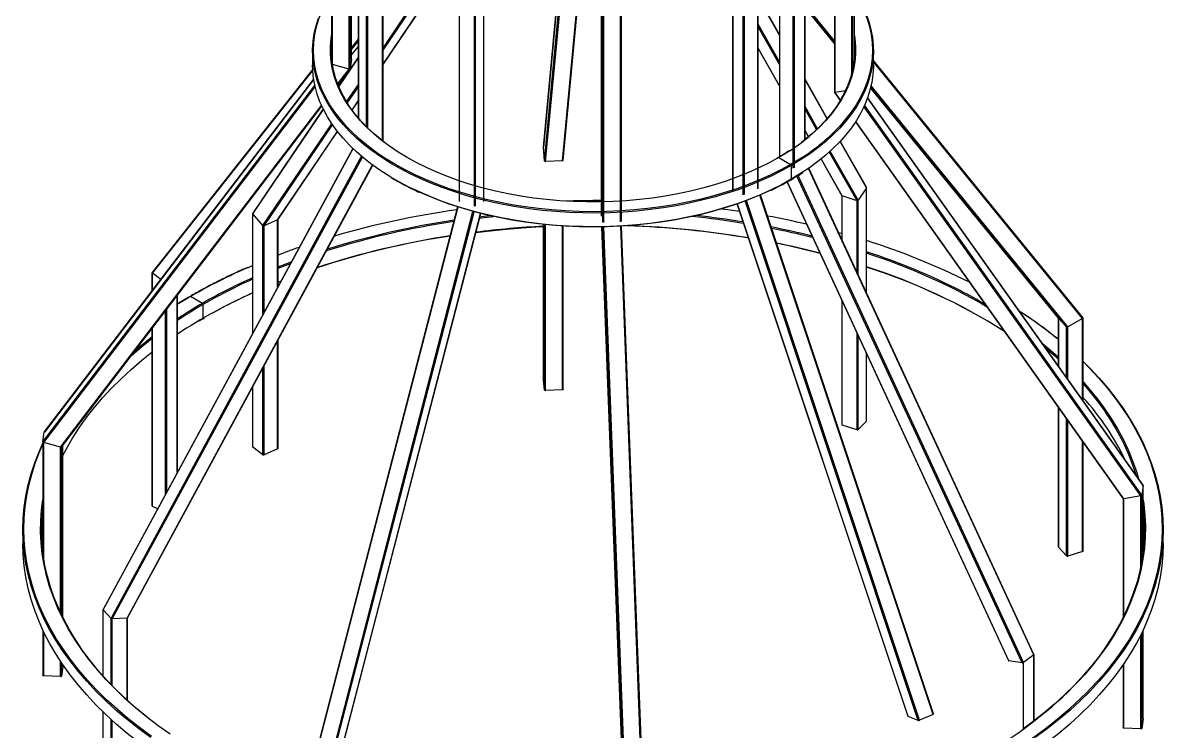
# Model space of a CAD drawing. Header units: millimetres. Extents: x -2251 to 3689, y -1488 to 2712.
# Drawn here: x 1815 to 2730, y -63 to 505 of the extents above; entities that cross this region are included whole.
import ezdxf

# ---------------------------------------------------------------- set-up
doc = ezdxf.new("R2010")
doc.units = ezdxf.units.MM

# ---------------------------------------------------------------- blocks, each defined once
blk = doc.blocks.new('izometria')
for p, q in [((825.25, 1514.19), (825.25, 805.68)), ((825.71, 802.73), (825.71, 1513.51)), ((1104.12, 800.49), (1104.12, 1513.09)), ((1104.88, 805.68), (1104.88, 1514.19)), ((1104.88, 805.66), (1104.88, 1514.18)), ((1103.58, 798.12), (1103.58, 1512.33)), ((834.68, 800.25), (834.68, 1502.74)), ((835.22, 800.4), (835.22, 1502.2)), ((835.97, 805.6), (835.97, 1501.45)), ((835.97, 805.58), (835.97, 1501.45)), ((1094.16, 1501.45), (1094.16, 787.82)), ((1094.61, 787.64), (1094.61, 1501.9)), ((839.56, 1498.13), (839.56, 774.04)), ((839.62, 773.97), (839.62, 1498.08)), ((843.87, 769.39), (843.87, 1494.53)), ((844.55, 768.72), (844.55, 1494)), ((1078.38, 762.39), (1078.38, 1488.82)), ((1078.49, 762.47), (1078.49, 1488.89)), ((852.48, 761.81), (852.48, 1488.33)), ((852.74, 761.6), (852.74, 1488.16)), ((1072.16, 747.25), (1072.16, 1484.76)), ((1072.87, 747.42), (1072.87, 1485.18)), ((1064.86, 1480.75), (1064.86, 753.34)), ((1065.05, 753.46), (1065.05, 1480.85)), ((1039.83, 1470.41), (1039.83, 735.21)), ((1039.93, 735.1), (1039.93, 1470.44)), ((1045.37, 733.01), (1045.37, 1472.35)), ((1046.07, 733.07), (1046.07, 1472.61)), ((1053.24, 736.21), (1053.24, 1475.45)), ((1053.44, 736.39), (1053.44, 1475.53)), ((893.45, 1469.39), (893.45, 729.64)), ((893.71, 729.45), (893.71, 1469.3)), ((901.59, 726.95), (901.59, 1467)), ((902.27, 726.95), (902.27, 1466.82)), ((906.61, 729.45), (906.61, 1465.71)), ((906.67, 729.54), (906.67, 1465.69)), ((969.62, 1458.88), (969.62, 721.53)), ((969.62, 721.52), (969.62, 1458.88)), ((970.28, 718.38), (970.28, 1458.89)), ((970.82, 718.23), (970.82, 1458.9)), ((979.79, 718.61), (979.79, 1459.26)), ((980.26, 718.79), (980.26, 1459.28)), ((949.87, 878.97), (938.53, 758.5)), ((938.53, 758.44), (949.87, 878.93)), ((939.18, 751.21), (950.53, 871.7)), ((939.72, 750.83), (951.07, 871.32)), ((948.7, 751.21), (960.04, 871.7)), ((949.16, 751.57), (960.5, 872.07)), ((852.74, 802.73), (890.25, 858.14)), ((852.74, 802.83), (890.1, 858.02)), ((852.74, 811.48), (882.23, 855.05)), ((852.74, 810.28), (882.93, 854.88)), ((1064.86, 818.73), (1053.44, 838.81)), ((1064.86, 818.35), (1053.44, 838.43)), ((1078.49, 833.16), (1094.16, 813.95)), ((1094.16, 813.95), (1078.49, 833.16)), ((1094.16, 814.59), (1081.7, 829.86)), ((1094.16, 815.41), (1082.37, 829.86)), ((1064.86, 804.12), (1053.44, 824.2)), ((1064.86, 802.7), (1053.44, 822.78)), ((835.97, 811.64), (839.56, 816.17)), ((835.97, 810.69), (839.56, 815.22)), ((835.97, 807.82), (839.56, 812.35)), ((835.97, 807.8), (839.56, 812.34)), ((1064.86, 791.34), (1053.44, 811.42)), ((815.06, 809.85), (815.06, 802.5)), ((825.21, 806.17), (825.25, 806.66)), ((839.56, 806.71), (828.93, 791)), ((829.05, 790.7), (839.56, 806.23)), ((835.97, 805.58), (835.22, 800.4)), ((1053.44, 811.19), (1064.86, 791.11)), ((1104.88, 806.66), (1104.92, 806.17)), ((1115.06, 802.5), (1115.06, 809.85)), ((815.12, 800.14), (729.22, 691.5)), ((729.36, 691.03), (815.15, 799.53)), ((825.62, 802.62), (825.71, 802.73)), ((834.68, 800.25), (825.71, 802.73)), ((828.47, 792.12), (834.68, 800.25)), ((828.63, 791.73), (835.18, 800.32)), ((1227.13, 667.4), (1115.06, 804.76)), ((1226.91, 666.9), (1115.06, 804.01)), ((671.55, 606.09), (815.66, 794.79)), ((815.66, 794.81), (671.58, 606.17)), ((1090.39, 773.83), (1078.49, 794.76)), ((1090.26, 773.68), (1078.49, 794.38)), ((670.8, 600.91), (816.3, 791.43)), ((671.25, 600.49), (816.48, 790.64)), ((833.23, 782.65), (839.56, 792)), ((833.62, 782.03), (839.56, 790.8)), ((1094.18, 787.73), (1097.31, 783.33)), ((1100.16, 788.64), (1094.61, 787.64)), ((1097.48, 783.61), (1094.61, 787.64)), ((1113.54, 790.19), (1214.04, 667)), ((1214.05, 666.99), (1113.54, 790.19)), ((1218.3, 662.41), (1113.66, 790.68)), ((1218.98, 662.4), (1113.81, 791.32)), ((680.22, 598.01), (819.84, 780.82)), ((836.16, 778.32), (839.56, 783.35)), ((836.19, 778.27), (839.56, 783.25)), ((1258.58, 572.41), (1110.33, 780.91)), ((1259.33, 577.58), (1111.93, 784.89)), ((1259.31, 577.69), (1111.95, 784.94)), ((680.73, 598.08), (820.01, 780.45)), ((820.74, 778.9), (783.03, 723.18)), ((783.08, 722.78), (820.88, 778.63)), ((1085.2, 768.35), (1078.49, 780.16)), ((1084.68, 767.85), (1078.49, 778.74)), ((1258.04, 572.03), (1110.01, 780.21)), ((788.52, 716.59), (825.34, 771)), ((789.22, 716.43), (825.75, 770.4)), ((1105.41, 771.94), (1248.64, 570.51)), ((1249.07, 570.42), (1105.59, 772.21)), ((796.39, 719.57), (828.38, 766.83)), ((796.54, 719.69), (828.42, 766.78)), ((1080.39, 764.03), (1078.49, 767.37)), ((1078.49, 767.15), (1080.3, 763.96)), ((836.6, 757.79), (702.97, 511.26)), ((703.01, 511.09), (836.69, 757.71)), ((939.18, 751.21), (938.53, 758.44)), ((1111.3, 736.69), (1097.19, 761.5)), ((1111.32, 737.02), (1097.32, 761.64)), ((707.27, 506.51), (841.22, 753.64)), ((707.94, 506.28), (841.77, 753.18)), ((948.7, 751.21), (939.72, 750.83)), ((1064.16, 752.93), (1063.52, 752.57)), ((1064.41, 752.9), (1063.76, 752.53)), ((1064.41, 752.9), (1070.78, 749.23)), ((1087.04, 752.1), (1098.17, 732.53)), ((1098.39, 732.36), (1087.13, 752.17)), ((1106.28, 729.86), (1091.48, 755.89)), ((1106.96, 730.09), (1092.01, 756.37)), ((715.87, 506.69), (847.19, 748.95)), ((716.13, 506.79), (847.33, 748.84)), ((1070.78, 749.23), (1070.11, 748.85)), ((1071.13, 748.62), (1071.13, 741.27)), ((1200.85, 486.94), (1080.41, 747.14)), ((1200.95, 487.14), (1080.55, 747.24)), ((1068.87, 739.85), (1187.34, 483.91)), ((1187.52, 483.81), (1068.98, 739.91)), ((1194.64, 482.67), (1074.17, 742.92)), ((1195.34, 482.84), (1074.77, 743.31)), ((1146.95, 455.2), (1054.36, 732.87)), ((1147.15, 455.41), (1054.59, 732.97)), ((1098.14, 732.6), (1098.14, 709.25)), ((1106.28, 729.86), (1098.39, 732.36)), ((1098.39, 708.69), (1098.39, 732.36)), ((1111.3, 736.69), (1106.96, 730.09)), ((1111.3, 680.82), (1111.3, 736.69)), ((1111.36, 680.68), (1111.36, 736.88)), ((892.65, 726.59), (818.77, 441.52)), ((819.03, 441.3), (892.94, 726.49)), ((1042.18, 728.15), (1133.54, 454.17)), ((1133.64, 454.09), (1042.24, 728.18)), ((1139.08, 452), (1046.48, 729.71)), ((1139.78, 452.06), (1047.12, 729.95)), ((1106.28, 691.65), (1106.28, 729.86)), ((1106.96, 690.18), (1106.96, 730.09)), ((782.98, 723.02), (782.98, 658.87)), ((788.52, 716.59), (783.08, 722.78)), ((783.08, 659.06), (783.08, 722.78)), ((826.92, 438.8), (900.87, 724.15)), ((827.59, 438.8), (901.5, 723.97)), ((831.93, 441.31), (904.95, 723.07)), ((831.99, 441.38), (904.99, 723.06)), ((788.52, 669.1), (788.52, 716.59)), ((796.39, 719.57), (789.22, 716.43)), ((789.22, 670.39), (789.22, 716.43)), ((796.39, 683.62), (796.39, 719.57)), ((796.59, 683.98), (796.59, 719.76)), ((938.52, 717.16), (938.52, 633.82)), ((938.53, 633.8), (938.53, 717.16)), ((939.18, 628.61), (939.18, 717.09)), ((939.72, 628.35), (939.72, 717.04)), ((948.7, 628.73), (948.7, 716.3)), ((949.16, 629.02), (949.16, 716.28)), ((969.84, 715.83), (980.97, 422.56)), ((980.97, 422.55), (969.84, 715.83)), ((981.63, 419.41), (970.38, 715.84)), ((982.16, 419.26), (970.91, 715.85)), ((991.14, 419.64), (979.89, 716.21)), ((991.6, 419.82), (980.36, 716.24)), ((1096.45, 712.89), (1098.14, 712.42)), ((796.59, 693.7), (803.27, 696.31)), ((729.17, 691.35), (729.17, 681.57)), ((733.87, 687.72), (729.36, 691.03)), ((729.36, 681.82), (729.36, 691.03)), ((796.59, 686.35), (798.23, 687.01)), ((796.59, 686.3), (798.19, 686.93)), ((742.69, 584.55), (742.69, 679.22)), ((742.8, 584.74), (742.8, 679.35)), ((756.11, 674.94), (749.75, 678.61)), ((736.47, 573.08), (736.47, 671.07)), ((737.18, 574.37), (737.18, 671.99)), ((756.47, 666.98), (756.47, 674.33)), ((1098.14, 676.62), (1098.14, 610.13)), ((1098.39, 609.88), (1098.39, 676.06)), ((754.45, 665.62), (756.36, 666.75)), ((756.36, 666.75), (757.31, 667.28)), ((1213.99, 667.06), (1213.99, 641.42)), ((1218.3, 662.41), (1214.05, 666.99)), ((1214.05, 641.34), (1214.05, 666.99)), ((1226.91, 666.9), (1218.98, 662.4)), ((1226.91, 623.25), (1226.91, 666.9)), ((1227.18, 622.88), (1227.18, 667.26)), ((729.17, 661.51), (729.17, 566.62)), ((729.36, 566.39), (729.36, 661.76)), ((1106.28, 607.38), (1106.28, 659.02)), ((1218.3, 635.36), (1218.3, 662.41)), ((1218.98, 634.41), (1218.98, 662.4)), ((796.39, 597.09), (796.39, 654.87)), ((796.59, 597.32), (796.59, 655.23)), ((1106.96, 607.49), (1106.96, 657.56)), ((1111.3, 612.05), (1111.3, 648.19)), ((1111.36, 612.18), (1111.36, 648.06)), ((789.22, 593.94), (789.22, 641.64)), ((788.52, 594), (788.52, 640.35)), ((782.98, 630.12), (782.98, 598.31)), ((783.08, 598.14), (783.08, 630.31)), ((938.53, 633.8), (938.52, 633.82)), ((939.18, 628.61), (938.53, 633.8)), ((948.7, 628.73), (939.72, 628.35)), ((1213.99, 619.24), (1213.99, 544.64)), ((1214.05, 544.51), (1214.05, 619.15)), ((1111.3, 612.05), (1106.96, 607.49)), ((1218.3, 539.93), (1218.3, 613.17)), ((1218.98, 539.81), (1218.98, 612.22)), ((670.8, 600.91), (671.55, 606.09)), ((1106.28, 607.38), (1098.39, 609.88)), ((670.79, 600.89), (670.79, 541.93)), ((680.22, 598.01), (671.25, 600.49)), ((671.25, 538.64), (671.25, 600.49)), ((680.22, 509.6), (680.22, 598.01)), ((680.76, 508.46), (680.76, 598.12)), ((681.51, 506.92), (681.51, 599.11)), ((681.52, 506.92), (681.52, 599.11)), ((788.52, 594), (783.08, 598.14)), ((1226.91, 542.26), (1226.91, 601.07)), ((1227.18, 542.52), (1227.18, 600.7)), ((796.39, 597.09), (789.22, 593.94)), ((1259.33, 577.58), (1258.58, 572.41)), ((1259.33, 541.93), (1259.33, 577.61)), ((1259.33, 541.92), (1259.33, 577.58)), ((1248.61, 570.55), (1248.61, 506.92)), ((1258.04, 572.03), (1249.07, 570.42)), ((1249.07, 507.85), (1249.07, 570.42)), ((1258.04, 533.98), (1258.04, 572.03)), ((1258.58, 536.84), (1258.58, 572.41)), ((732.17, 565.14), (729.36, 566.39)), ((660.06, 553.91), (660.06, 546.56)), ((1270.06, 546.56), (1270.06, 553.91)), ((1218.3, 539.93), (1214.05, 544.51)), ((1226.91, 542.26), (1218.98, 539.81)), ((702.95, 511.21), (702.95, 475.76)), ((707.27, 506.51), (703.01, 511.09)), ((703.01, 475.7), (703.01, 511.09)), ((707.27, 471.12), (707.27, 506.51)), ((715.87, 506.69), (707.94, 506.28)), ((715.87, 462.76), (715.87, 506.69)), ((716.14, 462.52), (716.14, 506.81)), ((670.79, 500.26), (670.79, 476.13)), ((707.94, 470.42), (707.94, 506.28)), ((1259.33, 452.85), (1259.33, 500.26)), ((1259.33, 452.83), (1259.33, 500.26)), ((671.25, 475.85), (671.25, 499.3)), ((1258.04, 447.39), (1258.04, 497.6)), ((1258.58, 447.65), (1258.58, 498.69)), ((680.22, 475.41), (680.22, 483.61)), ((680.76, 475.68), (680.76, 482.8)), ((1194.64, 482.67), (1187.52, 483.81)), ((1200.85, 486.94), (1195.34, 482.84)), ((1195.34, 447.46), (1195.34, 482.84)), ((1200.85, 451.56), (1200.85, 486.94)), ((1200.96, 451.64), (1200.96, 487.1)), ((1249.07, 447.82), (1249.07, 482.36)), ((680.22, 475.41), (671.25, 475.85)), ((681.51, 480.85), (680.76, 475.68)), ((681.51, 480.85), (681.51, 481.69)), ((681.52, 480.88), (681.51, 480.85)), ((681.52, 480.88), (681.52, 481.69)), ((1248.61, 481.69), (1248.61, 448.11)), ((702.95, 456.52), (702.95, 386.47)), ((703.01, 386.33), (703.01, 456.47)), ((707.27, 381.76), (707.27, 452.47)), ((707.94, 381.64), (707.94, 451.85)), ((1139.08, 452), (1133.64, 454.09)), ((1146.95, 455.2), (1139.78, 452.06)), ((1259.33, 452.83), (1258.58, 447.65)), ((1259.33, 452.85), (1259.33, 452.83)), ((1258.04, 447.39), (1249.07, 447.82))]:
    blk.add_line(p, q)
at = {"flags": 128}
for points in [[(856.98, 749.81), (856.47, 750.11), (851.59, 753.21), (846.99, 756.44), (842.66, 759.8), (838.61, 763.27), (834.86, 766.85), (831.41, 770.54), (828.28, 774.31), (825.46, 778.17), (822.98, 782.1), (820.82, 786.09), (819, 790.14), (817.52, 794.24), (816.39, 798.37), (815.6, 802.53), (815.16, 806.71), (815.08, 810.89), (815.34, 815.08), (815.95, 819.25), (816.91, 823.39), (818.22, 827.51)], [(836.87, 765.85), (836.83, 765.89), (833.22, 769.57), (829.92, 773.36), (826.94, 777.23), (824.3, 781.18), (822, 785.2), (820.04, 789.29), (818.44, 793.42), (817.18, 797.59), (816.28, 801.8), (815.74, 806.02), (815.56, 810.26), (815.74, 814.49), (816.28, 818.72), (817.18, 822.92), (818.44, 827.09), (820.04, 831.23), (822, 835.31), (824.3, 839.33), (825.25, 840.82)], [(1104.88, 841.21), (1107.15, 837.6), (1109.31, 833.6), (1111.13, 829.55), (1112.61, 825.46), (1113.74, 821.32), (1114.53, 817.16), (1114.97, 812.99), (1115.05, 808.8), (1114.79, 804.62), (1114.18, 800.45), (1113.22, 796.3), (1111.91, 792.19), (1110.26, 788.11), (1108.27, 784.09), (1105.95, 780.12), (1103.3, 776.23), (1100.32, 772.41), (1097.03, 768.68), (1093.43, 765.05), (1089.53, 761.52), (1085.34, 758.11), (1080.87, 754.81), (1077.55, 752.57)], [(1104.88, 840.82), (1105.82, 839.33), (1108.13, 835.31), (1110.08, 831.23), (1111.69, 827.09), (1112.95, 822.92), (1113.84, 818.72), (1114.38, 814.49), (1114.56, 810.26), (1114.38, 806.02), (1113.84, 801.8), (1112.95, 797.59), (1111.69, 793.42), (1110.08, 789.29), (1108.13, 785.2), (1105.82, 781.18), (1103.18, 777.23), (1100.21, 773.36), (1096.91, 769.57), (1095.47, 768.05)], [(842.37, 770.73), (840.53, 772.7), (837.4, 776.39), (834.59, 780.17), (832.12, 784.02), (829.99, 787.94), (828.2, 791.92), (826.77, 795.95), (825.69, 800.01), (824.97, 804.1), (824.61, 808.2), (824.61, 812.31), (824.97, 816.41), (825.25, 818.26)], [(1104.88, 818.26), (1105.16, 816.41), (1105.52, 812.31), (1105.52, 808.2), (1105.16, 804.1), (1104.44, 800.01), (1103.36, 795.95), (1101.93, 791.92), (1100.14, 787.94), (1098.01, 784.02), (1095.54, 780.17), (1092.73, 776.39), (1089.6, 772.7), (1086.14, 769.11), (1083.98, 767.06)], [(854.49, 760.28), (852.22, 762.01), (848.17, 765.37), (844.42, 768.85), (840.97, 772.43), (837.85, 776.1), (835.05, 779.87), (832.59, 783.71), (830.47, 787.61), (828.69, 791.58), (827.26, 795.59), (826.19, 799.64), (825.47, 803.71), (825.11, 807.8), (825.11, 811.89), (825.25, 814.01)], [(1104.88, 814.01), (1105.02, 811.89), (1105.02, 807.8), (1104.66, 803.71), (1103.94, 799.64), (1102.87, 795.59), (1101.44, 791.58), (1099.66, 787.61), (1097.54, 783.71), (1095.08, 779.87), (1092.28, 776.1), (1089.15, 772.43), (1085.71, 768.85), (1081.96, 765.37), (1077.91, 762.01), (1076.54, 760.95)], [(856.98, 742.46), (856.47, 742.77), (851.59, 745.86), (846.99, 749.1), (842.66, 752.45), (838.61, 755.92), (834.86, 759.5), (831.41, 763.19), (828.28, 766.96), (825.46, 770.82), (822.98, 774.75), (820.82, 778.74), (819, 782.79), (817.52, 786.89), (816.39, 791.02), (815.6, 795.18), (815.16, 799.36), (815.06, 802.5)], [(1115.06, 802.5), (1115.05, 801.45), (1114.79, 797.27), (1114.18, 793.1), (1113.22, 788.95), (1111.91, 784.84), (1110.26, 780.76), (1108.27, 776.74), (1105.95, 772.77), (1103.3, 768.88), (1100.32, 765.06), (1097.03, 761.33), (1093.43, 757.7), (1089.53, 754.17), (1085.34, 750.76), (1080.87, 747.46), (1077.55, 745.22)], [(1063.76, 752.53), (1059.25, 750.07), (1053.85, 747.4), (1048.22, 744.88), (1042.38, 742.53), (1036.34, 740.36), (1030.12, 738.36), (1023.72, 736.55), (1017.18, 734.93), (1010.51, 733.51), (1003.72, 732.28), (996.82, 731.25), (989.85, 730.42), (982.81, 729.8), (975.73, 729.38), (968.62, 729.17), (961.5, 729.17), (954.4, 729.38), (947.31, 729.8), (940.28, 730.42), (933.3, 731.25), (926.41, 732.28), (919.62, 733.51), (912.95, 734.93), (906.4, 736.55), (900.01, 738.36), (893.79, 740.36), (887.75, 742.53), (881.91, 744.88), (876.28, 747.4), (870.88, 750.07), (865.72, 752.9), (860.81, 755.88), (856.17, 759), (851.82, 762.25), (847.75, 765.62), (843.99, 769.11), (842.37, 770.73)], [(1070.11, 748.85), (1065.46, 746.31), (1059.91, 743.54), (1054.12, 740.94), (1048.12, 738.5), (1041.92, 736.23), (1035.54, 734.14), (1028.98, 732.24), (1022.28, 730.52), (1015.43, 729), (1008.46, 727.67), (1001.39, 726.54), (994.23, 725.61), (987, 724.89), (979.72, 724.37), (972.4, 724.06), (965.06, 723.95), (957.73, 724.06), (950.41, 724.37), (943.13, 724.89), (935.9, 725.61), (928.74, 726.54), (921.67, 727.67), (914.7, 729), (907.85, 730.52), (901.14, 732.24), (894.59, 734.14), (888.21, 736.23), (882.01, 738.5), (876.01, 740.94), (870.22, 743.54), (864.67, 746.31), (859.35, 749.23), (854.29, 752.3), (849.5, 755.5), (844.98, 758.84), (840.76, 762.31), (836.87, 765.85)], [(1070.34, 756.54), (1069.32, 755.88), (1064.41, 752.9)], [(1076.88, 752.97), (1075.84, 752.3), (1070.78, 749.23)], [(1077.55, 752.57), (1076.13, 751.65), (1071.13, 748.62)], [(1071.13, 748.62), (1065.88, 745.73), (1060.4, 742.99), (1054.69, 740.41), (1048.78, 737.99), (1042.66, 735.74), (1036.37, 733.66), (1029.91, 731.77), (1023.3, 730.05), (1016.56, 728.52), (1009.69, 727.18), (1002.72, 726.03), (995.66, 725.07), (988.53, 724.32), (981.34, 723.77), (974.12, 723.41), (966.88, 723.26), (959.63, 723.31), (952.39, 723.56), (945.19, 724.02), (938.03, 724.67), (930.93, 725.53), (923.91, 726.58), (916.99, 727.82), (910.18, 729.26), (903.5, 730.88), (896.97, 732.69), (890.59, 734.68), (884.38, 736.85), (878.37, 739.18), (872.56, 741.68), (866.96, 744.34), (861.59, 747.16), (856.98, 749.81)], [(1077.55, 745.22), (1076.13, 744.3), (1071.13, 741.27)], [(1071.13, 741.27), (1065.88, 738.38), (1060.4, 735.64), (1054.69, 733.06), (1048.78, 730.64), (1042.66, 728.39), (1036.37, 726.32), (1029.91, 724.42), (1023.3, 722.7), (1016.56, 721.17), (1009.69, 719.83), (1002.72, 718.68), (995.66, 717.73), (988.53, 716.97), (981.34, 716.42), (974.12, 716.06), (966.88, 715.91), (959.63, 715.96), (952.39, 716.22), (945.19, 716.67), (938.03, 717.32), (930.93, 718.18), (923.91, 719.23), (916.99, 720.47), (910.18, 721.91), (903.5, 723.53), (896.97, 725.34), (890.59, 727.33), (884.38, 729.5), (878.37, 731.83), (872.56, 734.33), (866.96, 736.99), (861.59, 739.81), (856.98, 742.46)], [(1060.21, 735.52), (1059.91, 735.38), (1054.12, 732.77), (1048.12, 730.33), (1041.92, 728.06), (1035.54, 725.98), (1028.98, 724.07), (1022.28, 722.36), (1015.43, 720.83), (1008.46, 719.5), (1001.39, 718.37), (994.23, 717.44), (987, 716.72), (979.72, 716.2), (972.4, 715.89), (965.06, 715.79), (957.73, 715.89), (950.41, 716.2), (943.13, 716.72), (935.9, 717.44), (928.74, 718.37), (921.67, 719.5), (914.7, 720.83), (907.85, 722.36), (901.14, 724.07), (894.59, 725.98), (888.21, 728.06), (882.01, 730.33), (876.01, 732.77), (872.33, 734.4)], [(949.16, 729.86), (954.67, 730), (965.06, 730.1), (969.62, 730.08)], [(904.34, 720.56), (906.89, 720.86), (911.93, 721.42)], [(904.53, 721.28), (906.79, 721.55), (909.82, 721.89)], [(1034.06, 725.53), (1037.16, 725.1), (1043.51, 724.16)], [(902.35, 712.85), (906.79, 713.39), (916.82, 714.45), (926.92, 715.31), (937.05, 715.97), (938.52, 716.05)], [(796.59, 694.46), (803.55, 697.17), (803.78, 697.25)], [(780.61, 694.18), (781.07, 694.38), (782.98, 695.21)], [(749.75, 678.61), (749.68, 678.64), (749.61, 678.66), (749.55, 678.66), (749.5, 678.64), (749.5, 678.64)], [(749.75, 678.61), (749.68, 678.64), (749.61, 678.66), (749.55, 678.66), (749.5, 678.64), (749.5, 678.64)], [(718.18, 647.13), (723.74, 651.85), (729.17, 656.17)], [(720.29, 649.88), (723.33, 652.43), (729.17, 657.06)], [(1205.3, 653.64), (1209.7, 650), (1213.99, 646.24)], [(681.52, 593.55), (683.42, 597.22), (686.62, 602.8), (690.15, 608.32), (694, 613.76), (698.18, 619.12), (702.68, 624.39), (707.49, 629.58), (712.61, 634.66), (718.03, 639.64), (723.74, 644.5), (729.17, 648.82)], [(1206.84, 651.48), (1209.28, 649.43), (1213.99, 645.29)], [(1227.18, 643.94), (1230.92, 640.2), (1235.87, 634.91), (1240.5, 629.53), (1244.81, 624.05), (1248.8, 618.5), (1252.45, 612.87), (1255.77, 607.17), (1258.75, 601.41), (1261.39, 595.59), (1263.68, 589.73), (1265.63, 583.82), (1267.22, 577.88), (1268.47, 571.91), (1269.35, 565.92), (1269.89, 559.92), (1270.06, 553.91), (1269.89, 547.89), (1269.35, 541.89), (1268.47, 535.9), (1267.22, 529.93), (1265.63, 523.99), (1263.68, 518.08), (1261.39, 512.22), (1258.75, 506.4), (1255.77, 500.64), (1252.45, 494.94), (1248.8, 489.31), (1244.81, 483.76), (1240.5, 478.28), (1235.87, 472.9), (1230.92, 467.61), (1225.66, 462.42), (1220.1, 457.34), (1214.24, 452.37), (1208.09, 447.52), (1201.66, 442.79)], [(1227.18, 643.78), (1230.48, 640.47), (1235.43, 635.19), (1240.05, 629.81), (1244.35, 624.35), (1248.33, 618.8), (1251.98, 613.18), (1255.3, 607.49), (1258.27, 601.74), (1260.91, 595.93), (1263.2, 590.08), (1265.14, 584.18), (1266.73, 578.25), (1267.97, 572.29), (1268.85, 566.31), (1269.39, 560.32), (1269.56, 554.31), (1269.39, 548.31), (1268.85, 542.32), (1267.97, 536.34), (1266.73, 530.38), (1265.14, 524.45), (1263.2, 518.55), (1260.91, 512.69), (1258.27, 506.89), (1255.3, 501.14), (1251.98, 495.45), (1248.33, 489.83), (1244.35, 484.28), (1240.05, 478.82), (1237.56, 475.87)], [(949.16, 629.02), (949.16, 628.98), (949.13, 628.92), (949.09, 628.87), (949.04, 628.83), (948.97, 628.79), (948.88, 628.76), (948.79, 628.74), (948.7, 628.73)], [(1227.18, 633.08), (1230.18, 629.65), (1234.53, 624.33), (1238.56, 618.91), (1242.26, 613.43), (1245.62, 607.87), (1248.66, 602.25), (1251.36, 596.57), (1253.71, 590.84), (1255.72, 585.06), (1256.91, 581.07)], [(728.47, 442.79), (722.04, 447.52), (715.89, 452.37), (710.03, 457.34), (704.47, 462.42), (699.21, 467.61), (694.26, 472.9), (689.63, 478.28), (685.31, 483.76), (681.33, 489.31), (677.67, 494.94), (674.35, 500.64), (671.37, 506.4), (668.74, 512.22), (666.44, 518.08), (664.5, 523.99), (662.9, 529.93), (661.66, 535.9), (660.78, 541.89), (660.24, 547.89), (660.06, 553.91), (660.24, 559.92), (660.78, 565.92), (661.66, 571.91), (662.9, 577.88), (664.5, 583.82), (666.44, 589.73), (668.74, 595.59), (670.79, 600.2)], [(697.13, 470.79), (694.7, 473.44), (690.08, 478.82), (685.77, 484.28), (681.79, 489.83), (678.15, 495.45), (674.83, 501.14), (671.86, 506.89), (669.22, 512.69), (666.93, 518.55), (664.99, 524.45), (663.4, 530.38), (662.16, 536.34), (661.27, 542.32), (660.74, 548.31), (660.56, 554.31), (660.74, 560.32), (661.27, 566.31), (662.16, 572.29), (663.4, 578.25), (664.99, 584.18), (666.93, 590.08), (669.22, 595.93), (670.79, 599.5)], [(709.38, 468.79), (704.61, 473.74), (699.94, 478.97), (695.6, 484.3), (691.57, 489.71), (687.87, 495.2), (684.5, 500.76), (681.47, 506.38), (678.77, 512.06), (676.42, 517.79), (674.4, 523.56), (672.74, 529.37), (671.42, 535.21), (670.46, 541.08), (669.84, 546.95), (669.58, 552.84), (669.66, 558.73), (670.1, 564.61), (670.79, 569.86)], [(1259.33, 569.86), (1259.67, 567.55), (1260.29, 561.67), (1260.55, 555.79), (1260.47, 549.9), (1260.02, 544.01), (1259.23, 538.14), (1258.09, 532.29), (1256.6, 526.46), (1254.76, 520.67), (1252.58, 514.92), (1250.05, 509.21), (1247.18, 503.56), (1243.98, 497.97), (1240.45, 492.45), (1236.58, 487), (1232.4, 481.63), (1227.89, 476.34), (1224.65, 472.8)], [(727.88, 452.64), (726.7, 453.57), (720.85, 458.38), (715.28, 463.3), (710.01, 468.33), (705.05, 473.46), (700.39, 478.69), (696.05, 484.01), (692.04, 489.41), (688.34, 494.89), (684.98, 500.44), (681.95, 506.05), (679.26, 511.72), (676.9, 517.44), (674.9, 523.21), (673.23, 529.01), (671.92, 534.84), (670.95, 540.69), (670.34, 546.56), (670.08, 552.44), (670.16, 558.31), (670.6, 564.19), (670.79, 565.88)], [(1259.33, 565.88), (1259.79, 561.25), (1260.05, 555.38), (1259.97, 549.5), (1259.53, 543.62), (1258.74, 537.76), (1257.6, 531.92), (1256.11, 526.1), (1254.27, 520.32), (1252.09, 514.58), (1249.57, 508.88), (1246.71, 503.24), (1243.51, 497.66), (1239.98, 492.14), (1236.12, 486.7), (1231.94, 481.34), (1227.45, 476.07), (1222.64, 470.89), (1217.52, 465.8), (1212.1, 460.82), (1206.39, 455.96), (1200.39, 451.21), (1195.22, 447.38)], [(1259.33, 558.53), (1259.79, 553.9), (1260, 550.23)], [(745.24, 424.5), (742.16, 426.38), (735.18, 430.84), (728.47, 435.44), (722.04, 440.17), (715.89, 445.02), (710.03, 449.99), (704.47, 455.07), (699.21, 460.26), (694.26, 465.55), (689.63, 470.94), (685.31, 476.41), (681.33, 481.96), (677.67, 487.59), (674.35, 493.29), (671.37, 499.05), (668.74, 504.87), (666.44, 510.73), (664.5, 516.64), (662.9, 522.58), (661.66, 528.55), (660.78, 534.54), (660.24, 540.55), (660.06, 546.56)], [(1270.06, 546.56), (1269.89, 540.55), (1269.35, 534.54), (1268.47, 528.55), (1267.22, 522.58), (1265.63, 516.64), (1263.68, 510.73), (1261.39, 504.87), (1258.75, 499.05), (1255.77, 493.29), (1252.45, 487.59), (1248.8, 481.96), (1244.81, 476.41), (1240.5, 470.94), (1235.87, 465.55), (1230.92, 460.26), (1225.66, 455.07), (1220.1, 449.99), (1214.24, 445.02), (1208.09, 440.17), (1201.66, 435.44), (1194.95, 430.84), (1189.14, 427.1)], [(671.25, 475.85), (671.16, 475.86), (671.06, 475.88), (670.98, 475.91), (670.91, 475.95), (670.86, 475.99), (670.82, 476.05), (670.8, 476.1), (670.79, 476.13)], [(728.86, 443.38), (722.44, 448.1), (716.3, 452.94), (710.45, 457.9), (704.89, 462.98), (699.64, 468.16), (697.13, 470.79)], [(738.88, 444.54), (732.45, 449.11), (726.3, 453.81), (720.43, 458.62), (714.86, 463.56), (709.58, 468.59), (709.38, 468.79)], [(1249.07, 447.82), (1248.97, 447.83), (1248.88, 447.85), (1248.8, 447.89), (1248.73, 447.92), (1248.67, 447.97), (1248.64, 448.02), (1248.62, 448.08), (1248.61, 448.11)]]:
    blk.add_lwpolyline(points, dxfattribs=at)
for centre, radius, start, end in [((1013.31, 844.62), 104.93, 302.92388, 312.33715), ((1018.59, 843.8), 107.93, 302.68669, 315.41844), ((1064.27, 752.71), 0.241, 53.01252, 115.74578), ((1064.27, 752.7), 0.246, 53.70916, 115.11786), ((1070.36, 748.58), 0.768, 2.6071, 57.39389), ((1070.88, 741.24), 0.254, 306.04758, 5.24845), ((956.97, 264.55), 464.97, 98.00264, 106.26084), ((967.24, 238.65), 485.45, 80.70429, 83.975), ((967.45, 239.94), 484.84, 80.74674, 83.74049), ((973.34, 263.44), 466.03, 76.85379, 79.48741), ((955.5, 281.44), 442.04, 98.44163, 107.51341), ((955.57, 280.95), 443.23, 98.4035, 107.40935), ((964.44, 217.45), 499.39, 92.97501, 97.13933), ((966.04, 221.73), 494.98, 80.43482, 88.02214), ((966.06, 222.9), 493.93, 80.42181, 87.89398), ((974.29, 277.58), 446.59, 76.00855, 78.89389), ((974.36, 278.03), 445.42, 75.93072, 78.84066), ((954.57, 277.4), 438.52, 98.65316, 108.20244), ((954.56, 278.39), 437.65, 98.66535, 108.23175), ((1003.35, 362.71), 362.25, 63.25368, 72.653), ((934.06, 342.08), 384.11, 109.17203, 110.97126), ((975.36, 275.1), 440.9, 75.39984, 78.50912), ((975.38, 274.23), 441.65, 75.42097, 78.52631), ((1004.39, 373.5), 345.98, 62.88287, 71.98966), ((1009.1, 385.59), 332.32, 59.92474, 72.07922), ((904.58, 410.24), 309.82, 113.58705, 121.47894), ((1014.36, 390.65), 318.9, 57.66181, 72.29156), ((1014.26, 389.58), 319.87, 57.75909, 72.32966), ((901.77, 423.4), 289.94, 114.1854, 123.24854), ((913.58, 399.25), 317.52, 114.28734, 116.77178), ((895.63, 433.8), 278.59, 116.67619, 123.27006), ((901.77, 416.05), 289.94, 114.1854, 123.24854), ((908.61, 401.5), 305.98, 114.24185, 119.68845), ((1028.7, 423.02), 290.82, 59.87871, 62.69995), ((755.7, 674.29), 0.768, 2.60747, 57.39401), ((756.22, 666.95), 0.252, 305.83983, 5.59431), ((756.22, 666.95), 0.252, 305.81844, 5.59624), ((1061.66, 468.05), 241.65, 50.92269, 57.05974), ((1063.63, 471.53), 237.64, 50.74959, 56.98935), ((939.62, 628.82), 0.483, 205.24703, 281.77402), ((1131.65, 543.63), 130.17, 17.38953, 42.78808), ((1124.77, 531.35), 138.56, 25.50335, 42.35206), ((1098.44, 610.19), 0.309, 189.81997, 261.56046), ((1111.16, 612.19), 0.2, 313.62843, 358.41582), ((1106.52, 608.05), 0.712, 250.5931, 308.44676), ((783.2, 598.32), 0.22, 182.94736, 237.53253), ((788.92, 594.64), 0.755, 237.73602, 293.21767), ((796.31, 597.36), 0.282, 286.77713, 351.83964), ((729.44, 566.65), 0.271, 186.78306, 253.84957), ((769.01, 546.53), 98.95, 173.03231, 177.85481), ((1214.19, 544.65), 0.198, 181.45597, 225.5631), ((1218.75, 540.48), 0.708, 231.06531, 289.16013), ((1226.87, 542.57), 0.312, 278.01304, 349.91726), ((1075.5, 619.89), 216.81, 300.74596, 318.3724), ((680.32, 475.89), 0.489, 258.09127, 333.91483), ((1066.66, 625.14), 219.46, 299.86497, 316.04391), ((1258.14, 447.87), 0.489, 258.09377, 333.91425)]:
    blk.add_arc(centre, radius, start, end)
for centre, major_axis, ratio, start_param, end_param in [((825.75, 803.02), (0.491, -0.166), 0.55389, 4.59802, 4.813746), ((825.75, 803.02), (0.491, -0.166), 0.55389, 4.59802, 4.813746), ((834.72, 800.54), (0.491, -0.166), 0.55389, 4.813746, 6.384543), ((834.72, 800.54), (0.491, -0.166), 0.55389, 4.813746, 6.384543), ((1094.66, 787.93), (0.493, 0.157), 0.520614, 2.893063, 4.463859), ((1094.66, 787.93), (0.493, 0.157), 0.520614, 2.893063, 4.463859), ((939.68, 751.23), (0.5, -0.023), 0.803333, 3.252579, 4.823375), ((939.68, 751.23), (0.5, -0.023), 0.803333, 3.252579, 4.823375), ((948.66, 751.61), (0.5, -0.023), 0.803333, 4.823375, 6.394171), ((948.66, 751.61), (0.5, -0.023), 0.803333, 4.823375, 6.394171), ((1098.64, 732.73), (0.49, 0.13), 0.754602, 3.338554, 4.012734), ((1098.64, 732.73), (0.49, 0.13), 0.754602, 3.338554, 4.012734), ((1110.86, 736.82), (0.49, 0.13), 0.754602, 5.583531, 6.480147), ((1110.86, 736.82), (0.49, 0.13), 0.754602, 5.583531, 6.480147), ((1106.52, 730.23), (0.49, 0.13), 0.754602, 4.012734, 5.583531), ((1106.52, 730.23), (0.49, 0.13), 0.754602, 4.012734, 5.583531), ((783.48, 722.95), (0.488, -0.15), 0.727675, 2.922089, 4.01032), ((783.48, 722.95), (0.488, -0.15), 0.727675, 2.922089, 4.01032), ((788.92, 716.77), (0.488, -0.15), 0.727675, 4.01032, 5.581116), ((788.92, 716.77), (0.488, -0.15), 0.727675, 4.01032, 5.581116), ((796.09, 719.91), (0.488, -0.15), 0.727675, 5.581116, 6.063682), ((796.09, 719.91), (0.488, -0.15), 0.727675, 5.581116, 6.063682), ((729.67, 691.26), (0.487, -0.169), 0.674495, 2.712106, 4.282902), ((729.67, 691.26), (0.487, -0.169), 0.674495, 2.712106, 4.282902), ((1226.68, 667.16), (0.488, 0.174), 0.63909, 4.980733, 6.55153), ((1226.68, 667.16), (0.488, 0.174), 0.63909, 4.980733, 6.55153), ((1218.74, 662.66), (0.488, 0.174), 0.63909, 3.409937, 4.980733), ((1218.74, 662.66), (0.488, 0.174), 0.63909, 3.409937, 4.980733), ((672.05, 605.95), (0.491, -0.166), 0.55389, 2.956421, 3.24295), ((672.05, 605.95), (0.491, -0.166), 0.55389, 2.956421, 3.24295), ((671.29, 600.77), (0.491, -0.166), 0.55389, 3.24295, 4.813746), ((671.29, 600.77), (0.491, -0.166), 0.55389, 3.24295, 4.813746), ((680.26, 598.29), (0.491, -0.166), 0.55389, 4.813746, 6.384543), ((680.26, 598.29), (0.491, -0.166), 0.55389, 4.813746, 6.098014), ((1258.83, 577.49), (0.493, 0.157), 0.520614, 6.034656, 6.447901), ((1258.83, 577.49), (0.493, 0.157), 0.520614, 6.034656, 6.447901), ((1249.11, 570.71), (0.493, 0.157), 0.520614, 3.306308, 4.463859), ((1249.11, 570.71), (0.493, 0.157), 0.520614, 3.306308, 4.463859), ((1258.08, 572.32), (0.493, 0.157), 0.520614, 4.463859, 6.034656), ((1258.08, 572.32), (0.493, 0.157), 0.520614, 4.463859, 6.034656), ((703.45, 511.11), (0.497, -0.126), 0.447177, 3.028673, 3.746657), ((703.45, 511.11), (0.497, -0.126), 0.447177, 3.028673, 3.746657), ((707.71, 506.53), (0.497, -0.126), 0.447177, 3.746657, 5.317453), ((707.71, 506.53), (0.497, -0.126), 0.447177, 3.746657, 5.317453), ((715.64, 506.94), (0.497, -0.126), 0.447177, 5.317453, 6.396105), ((715.64, 506.94), (0.497, -0.126), 0.447177, 5.317453, 6.170265), ((1187.83, 484.04), (0.498, 0.11), 0.421315, 3.049076, 3.960099), ((1187.83, 484.04), (0.498, 0.11), 0.421315, 3.23411, 3.960099), ((1194.94, 482.9), (0.498, 0.11), 0.421315, 3.960099, 5.530895), ((1194.94, 482.9), (0.498, 0.11), 0.421315, 3.960099, 5.530895), ((1200.46, 487.01), (0.498, 0.11), 0.421315, 5.530895, 6.375702), ((1200.46, 487.01), (0.498, 0.11), 0.421315, 5.530895, 6.190668), ((1134.04, 454.27), (0.499, 0.081), 0.387599, 3.078752, 3.727976), ((1134.04, 454.27), (0.499, 0.081), 0.387599, 3.204433, 3.727976), ((1139.48, 452.17), (0.499, 0.081), 0.387599, 3.727976, 5.298773), ((1139.48, 452.17), (0.499, 0.081), 0.387599, 3.727976, 5.298773), ((1146.65, 455.32), (0.499, 0.081), 0.387599, 5.298773, 6.346026), ((1146.65, 455.32), (0.499, 0.081), 0.387599, 5.298773, 6.220345)]:
    blk.add_ellipse(centre, major_axis=major_axis, ratio=ratio, start_param=start_param, end_param=end_param)
for points, knots in [([(1070.03, 756.56), (1069.07, 755.93), (1067.17, 754.69), (1065.16, 753.51), (1064.16, 752.93)], [0, 0, 0, 0, 0.507637, 1, 1, 1, 1]), ([(1071.03, 741.04), (1071.88, 741.54), (1074.08, 742.82), (1076.16, 744.17), (1077.43, 745)], [0, 0, 0, 0, 0.386751, 1, 1, 1, 1]), ([(857.11, 742.24), (858.22, 741.57), (860.93, 739.95), (865.5, 737.53), (869.4, 735.58), (871.67, 734.57), (872.13, 734.37)], [0, 0, 0, 0, 0.236809, 0.576239, 0.915663, 1, 1, 1, 1]), ([(1060.53, 735.54), (1060.81, 735.67), (1062.89, 736.63), (1066.41, 738.45), (1069.54, 740.21), (1071.03, 741.04)], [0, 0, 0, 0, 0.076164, 0.562249, 1, 1, 1, 1]), ([(780.38, 694.2), (780.1, 694.08), (777.19, 692.84), (771.83, 690.33), (764.31, 686.68), (757.16, 682.94), (752.27, 680.23), (749.79, 678.8), (749.5, 678.64)], [0, 0, 0, 0, 0.025338, 0.264766, 0.504198, 0.743634, 0.97047, 1, 1, 1, 1]), ([(749.5, 678.64), (748.28, 677.93), (746.01, 676.61), (743.82, 675.25), (742.8, 674.61)], [0, 0, 0, 0, 0.534446, 1, 1, 1, 1])]:
    blk.add_open_spline(points, degree=3, knots=knots)

msp = doc.modelspace()

# ---------------------------------------------------------------- block references
at = {"xscale": 1.5, "yscale": 1.5, "zscale": 1.5}
msp.add_blockref('izometria', (824.6, -732.66), dxfattribs=at)

doc.saveas('drawing.dxf')
